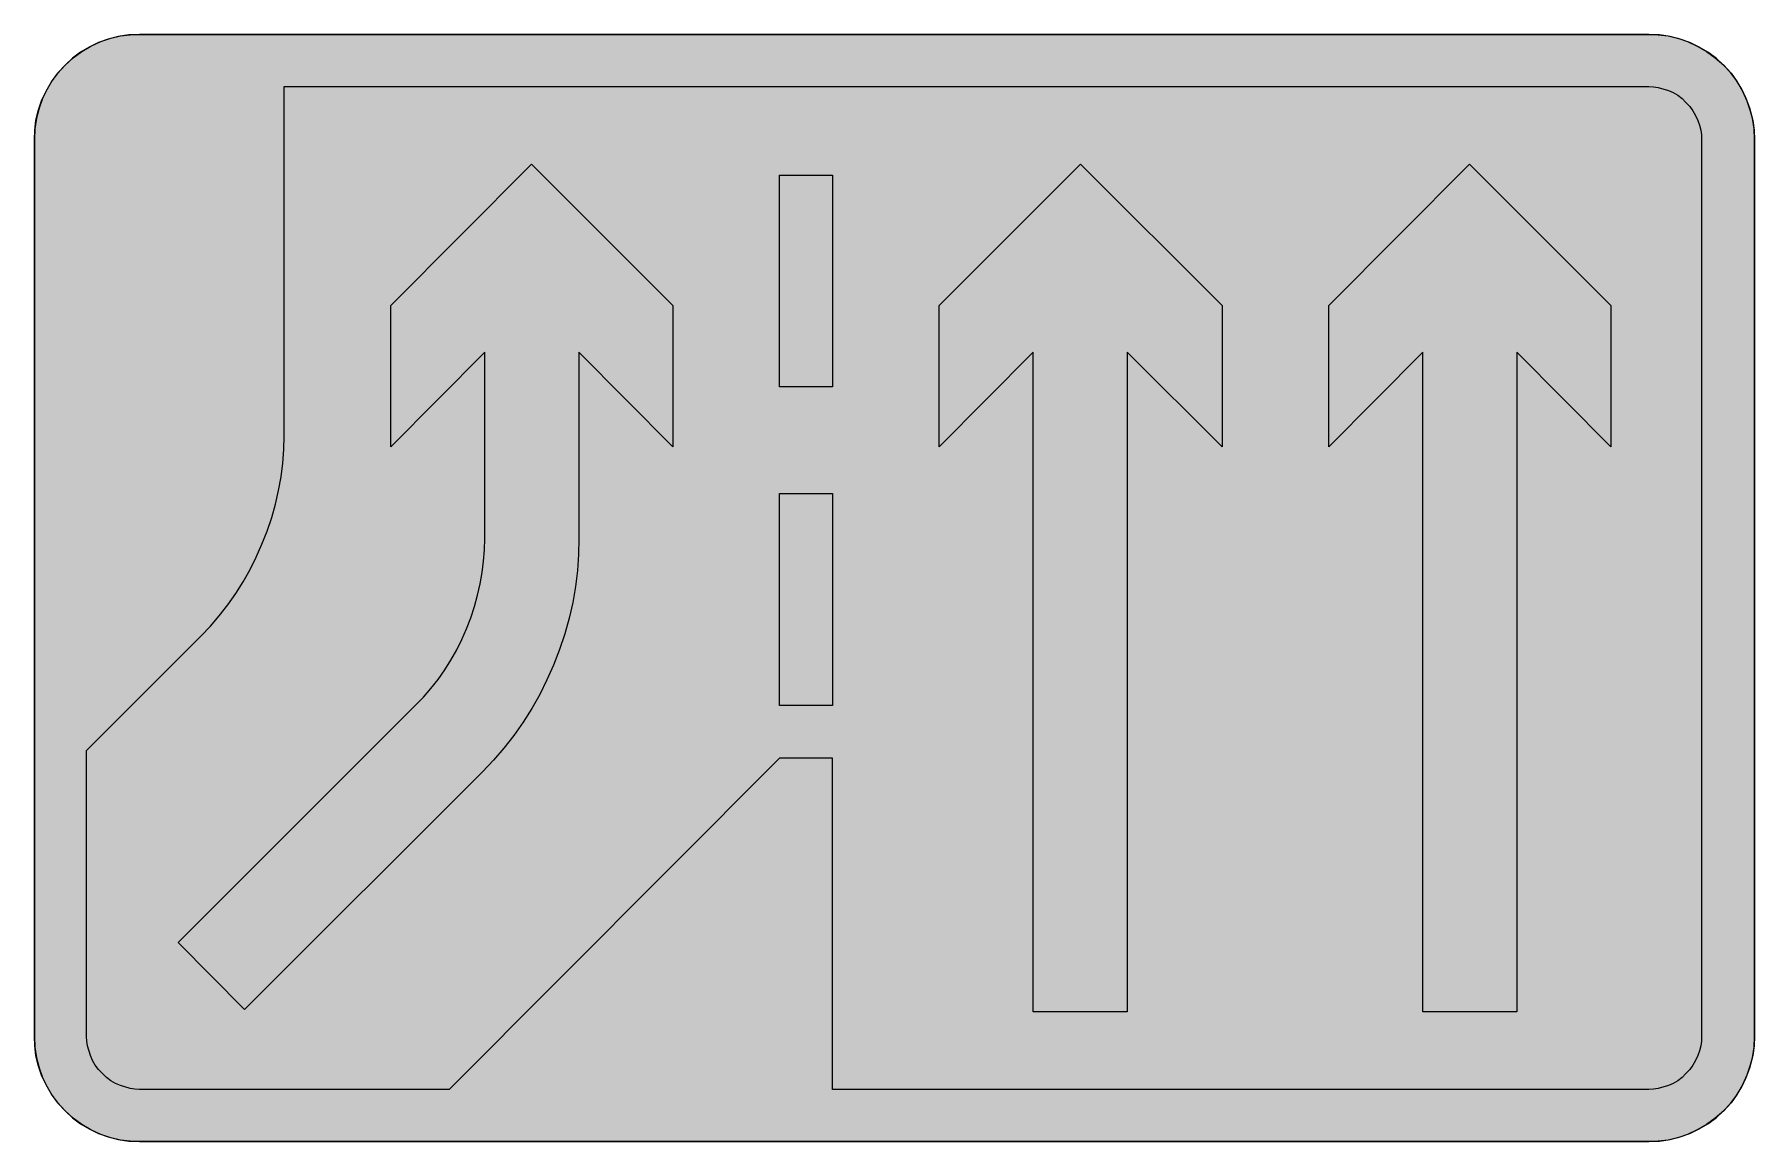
# Model space of a CAD drawing. Header units: metres. Extents: x 89 to 481, y 10 to 262.
import ezdxf

# ---------------------------------------------------------------- set-up
doc = ezdxf.new("R2010")
doc.units = ezdxf.units.M
for name, color, linetype, true_color in [('FILL_LIME_00FF00', 7, 'Continuous', 0x00ff00), ('FILL_WHITE_FFFFFF', 7, 'Continuous', 0xffffff), ('STROKE_LIME_00FF00', 7, 'Continuous', 0x00ff00)]:
    doc.layers.add(name, color=color, linetype=linetype, true_color=true_color)

msp = doc.modelspace()

# ---------------------------------------------------------------- hatches: boundary and pattern name
at = {"layer": 'FILL_LIME_00FF00', "true_color": 0x00ff00}
h = msp.add_hatch(color=7, dxfattribs=at)
h.dxf.hatch_style = 1
h.paths.add_polyline_path([(456.42, 250.2), (457.5, 250.14), (458.6, 249.95), (460.92, 249.3), (461.99, 248.83), (463.04, 248.22), (464.01, 247.48), (464.88, 246.6), (465.76, 245.65), (466.5, 244.67), (467.11, 243.61), (467.58, 242.46), (468.02, 241.38), (468.3, 240.3), (468.44, 239.22), (468.48, 238.14), (468.48, 33.84), (468.44, 32.76), (468.3, 31.68), (468.02, 30.6), (467.58, 29.52), (467.11, 28.37), (466.5, 27.32), (465.76, 26.33), (464.88, 25.38), (464.01, 24.5), (463.04, 23.76), (461.99, 23.15), (460.92, 22.68), (458.6, 22.03), (457.5, 21.84), (456.42, 21.78), (270.48, 21.78), (270.48, 97.2), (258.42, 97.2), (183.18, 21.78), (112.62, 21.78), (111.54, 21.84), (110.46, 22.03), (108.3, 22.68), (107.15, 23.15), (106.1, 23.76), (105.11, 24.5), (104.16, 25.38), (103.28, 26.33), (102.54, 27.32), (101.93, 28.37), (101.46, 29.52), (100.81, 31.68), (100.62, 32.76), (100.56, 33.84), (100.56, 99), (126.66, 125.1), (128.78, 127.33), (130.8, 129.68), (132.72, 132.15), (134.54, 134.73), (136.23, 137.41), (137.8, 140.19), (139.23, 143.05), (140.52, 145.98), (141.72, 148.97), (142.75, 152.01), (143.62, 155.08), (144.32, 158.18), (144.87, 161.29), (145.25, 164.41), (145.48, 167.53), (145.56, 170.64), (145.56, 250.2), (456.42, 250.2)])
at = {"layer": 'FILL_WHITE_FFFFFF', "true_color": 0xffffff}
h = msp.add_hatch(color=7, dxfattribs=at)
h.dxf.hatch_style = 1
h.paths.add_polyline_path([(458.61, 262), (460.83, 261.74), (463.05, 261.24), (465.24, 260.46), (467.47, 259.41), (469.58, 258.17), (471.59, 256.71), (473.52, 255.06), (475.17, 253.24), (476.6, 251.28), (477.8, 249.19), (478.74, 246.96), (479.55, 244.7), (480.11, 242.48), (480.44, 240.3), (480.54, 238.14), (480.54, 33.84), (480.44, 31.68), (480.11, 29.5), (479.55, 27.28), (478.74, 25.02), (477.8, 22.79), (476.6, 20.7), (475.17, 18.74), (473.52, 16.92), (471.59, 15.27), (469.58, 13.82), (467.47, 12.57), (465.24, 11.52), (463.05, 10.74), (460.83, 10.24), (458.61, 9.98), (456.42, 9.9), (112.62, 9.9), (110.46, 9.98), (108.28, 10.24), (106.06, 10.74), (103.8, 11.52), (101.57, 12.57), (99.48, 13.82), (97.52, 15.27), (95.7, 16.92), (94.05, 18.74), (92.6, 20.7), (91.35, 22.79), (90.3, 25.02), (89.52, 27.28), (89.02, 29.5), (88.76, 31.68), (88.68, 33.84), (88.68, 238.14), (88.76, 240.3), (89.02, 242.48), (89.52, 244.7), (90.3, 246.96), (91.35, 249.19), (92.6, 251.28), (94.05, 253.24), (95.7, 255.06), (97.52, 256.71), (99.48, 258.17), (101.57, 259.41), (103.8, 260.46), (106.06, 261.24), (108.28, 261.74), (110.46, 262), (112.62, 262.08), (456.42, 262.08), (458.61, 262)])
h = msp.add_hatch(color=7, dxfattribs=at)
h.dxf.hatch_style = 1
h.paths.add_polyline_path([(136.56, 39.96), (121.44, 55.26), (175.44, 109.26), (177.28, 111.13), (179.01, 113.1), (180.64, 115.16), (182.17, 117.32), (183.58, 119.55), (184.88, 121.87), (186.07, 124.26), (187.14, 126.72), (188.09, 129.23), (188.93, 131.77), (189.64, 134.34), (190.22, 136.91), (190.68, 139.5), (191.01, 142.08), (191.21, 144.67), (191.28, 147.24), (191.28, 189.72), (169.86, 168.12), (169.86, 200.34), (201.9, 232.56), (234.12, 200.34), (234.12, 168.12), (212.7, 189.72), (212.7, 147.24), (212.61, 143.6), (212.36, 139.96), (211.92, 136.32), (211.31, 132.71), (210.5, 129.1), (209.51, 125.52), (208.32, 121.97), (206.94, 118.44), (205.44, 115.04), (203.78, 111.73), (201.96, 108.52), (199.99, 105.41), (197.87, 102.41), (195.63, 99.53), (193.24, 96.77), (190.74, 94.14), (136.56, 39.96)])
h = msp.add_hatch(color=7, dxfattribs=at)
h.dxf.hatch_style = 1
h.paths.add_polyline_path([(359.22, 168.12), (337.62, 189.72), (337.62, 39.42), (316.2, 39.42), (316.2, 189.72), (294.78, 168.12), (294.78, 200.34), (327, 232.56), (359.22, 200.34), (359.22, 168.12)])
h = msp.add_hatch(color=7, dxfattribs=at)
h.dxf.hatch_style = 1
h.paths.add_polyline_path([(447.78, 200.34), (447.78, 168.12), (426.36, 189.72), (426.36, 39.42), (404.94, 39.42), (404.94, 189.72), (383.52, 168.12), (383.52, 200.34), (415.56, 232.56), (447.78, 200.34)])
h = msp.add_hatch(color=7, dxfattribs=at)
h.dxf.hatch_style = 1
h.paths.add_polyline_path([(270.48, 230.04), (270.48, 181.8), (258.42, 181.8), (258.42, 230.04), (270.48, 230.04)])
h = msp.add_hatch(color=7, dxfattribs=at)
h.dxf.hatch_style = 1
h.paths.add_polyline_path([(270.48, 157.5), (270.48, 109.26), (258.42, 109.26), (258.42, 157.5), (270.48, 157.5)])

# ---------------------------------------------------------------- linework, layer by layer
at = {"layer": 'FILL_LIME_00FF00', "lineweight": 0, "true_color": 0x00ff00}
msp.add_lwpolyline([(456.42, 250.2), (457.5, 250.14), (458.6, 249.95), (460.92, 249.3), (461.99, 248.83), (463.04, 248.22), (464.01, 247.48), (464.88, 246.6), (465.76, 245.65), (466.5, 244.67), (467.11, 243.61), (467.58, 242.46), (468.02, 241.38), (468.3, 240.3), (468.44, 239.22), (468.48, 238.14), (468.48, 33.84), (468.44, 32.76), (468.3, 31.68), (468.02, 30.6), (467.58, 29.52), (467.11, 28.37), (466.5, 27.32), (465.76, 26.33), (464.88, 25.38), (464.01, 24.5), (463.04, 23.76), (461.99, 23.15), (460.92, 22.68), (458.6, 22.03), (457.5, 21.84), (456.42, 21.78), (270.48, 21.78), (270.48, 97.2), (258.42, 97.2), (183.18, 21.78), (112.62, 21.78), (111.54, 21.84), (110.46, 22.03), (108.3, 22.68), (107.15, 23.15), (106.1, 23.76), (105.11, 24.5), (104.16, 25.38), (103.28, 26.33), (102.54, 27.32), (101.93, 28.37), (101.46, 29.52), (100.81, 31.68), (100.62, 32.76), (100.56, 33.84), (100.56, 99), (126.66, 125.1), (128.78, 127.33), (130.8, 129.68), (132.72, 132.15), (134.54, 134.73), (136.23, 137.41), (137.8, 140.19), (139.23, 143.05), (140.52, 145.98), (141.72, 148.97), (142.75, 152.01), (143.62, 155.08), (144.32, 158.18), (144.87, 161.29), (145.25, 164.41), (145.48, 167.53), (145.56, 170.64), (145.56, 250.2)], close=True, dxfattribs=at)
at = {"layer": 'FILL_WHITE_FFFFFF', "lineweight": 0, "true_color": 0xffffff}
for points in [[(458.61, 262), (460.83, 261.74), (463.05, 261.24), (465.24, 260.46), (467.47, 259.41), (469.58, 258.17), (471.59, 256.71), (473.52, 255.06), (475.17, 253.24), (476.6, 251.28), (477.8, 249.19), (478.74, 246.96), (479.55, 244.7), (480.11, 242.48), (480.44, 240.3), (480.54, 238.14), (480.54, 33.84), (480.44, 31.68), (480.11, 29.5), (479.55, 27.28), (478.74, 25.02), (477.8, 22.79), (476.6, 20.7), (475.17, 18.74), (473.52, 16.92), (471.59, 15.27), (469.58, 13.82), (467.47, 12.57), (465.24, 11.52), (463.05, 10.74), (460.83, 10.24), (458.61, 9.98), (456.42, 9.9), (112.62, 9.9), (110.46, 9.98), (108.28, 10.24), (106.06, 10.74), (103.8, 11.52), (101.57, 12.57), (99.48, 13.82), (97.52, 15.27), (95.7, 16.92), (94.05, 18.74), (92.6, 20.7), (91.35, 22.79), (90.3, 25.02), (89.52, 27.28), (89.02, 29.5), (88.76, 31.68), (88.68, 33.84), (88.68, 238.14), (88.76, 240.3), (89.02, 242.48), (89.52, 244.7), (90.3, 246.96), (91.35, 249.19), (92.6, 251.28), (94.05, 253.24), (95.7, 255.06), (97.52, 256.71), (99.48, 258.17), (101.57, 259.41), (103.8, 260.46), (106.06, 261.24), (108.28, 261.74), (110.46, 262), (112.62, 262.08), (456.42, 262.08)], [(270.48, 230.04), (270.48, 181.8), (258.42, 181.8), (258.42, 230.04)], [(270.48, 157.5), (270.48, 109.26), (258.42, 109.26), (258.42, 157.5)]]:
    msp.add_lwpolyline(points, close=True, dxfattribs=at)
at = {"layer": 'FILL_WHITE_FFFFFF', "lineweight": 0, "true_color": 0x00ff00}
for points in [[(136.56, 39.96), (121.44, 55.26), (175.44, 109.26), (177.28, 111.13), (179.01, 113.1), (180.64, 115.16), (182.17, 117.32), (183.58, 119.55), (184.88, 121.87), (186.07, 124.26), (187.14, 126.72), (188.09, 129.23), (188.93, 131.77), (189.64, 134.34), (190.22, 136.91), (190.68, 139.5), (191.01, 142.08), (191.21, 144.67), (191.28, 147.24), (191.28, 189.72), (169.86, 168.12), (169.86, 200.34), (201.9, 232.56), (234.12, 200.34), (234.12, 168.12), (212.7, 189.72), (212.7, 147.24), (212.61, 143.6), (212.36, 139.96), (211.92, 136.32), (211.31, 132.71), (210.5, 129.1), (209.51, 125.52), (208.32, 121.97), (206.94, 118.44), (205.44, 115.04), (203.78, 111.73), (201.96, 108.52), (199.99, 105.41), (197.87, 102.41), (195.63, 99.53), (193.24, 96.77), (190.74, 94.14)], [(359.22, 168.12), (337.62, 189.72), (337.62, 39.42), (316.2, 39.42), (316.2, 189.72), (294.78, 168.12), (294.78, 200.34), (327, 232.56), (359.22, 200.34)], [(447.78, 200.34), (447.78, 168.12), (426.36, 189.72), (426.36, 39.42), (404.94, 39.42), (404.94, 189.72), (383.52, 168.12), (383.52, 200.34), (415.56, 232.56)]]:
    msp.add_lwpolyline(points, close=True, dxfattribs=at)
at = {"layer": 'STROKE_LIME_00FF00', "lineweight": 0, "true_color": 0x00ff00}
for points in [[(112.62, 262.08), (110.16, 261.96), (107.77, 261.6), (105.46, 261.01), (103.26, 260.21), (101.17, 259.21), (99.19, 258.02), (97.35, 256.65), (95.65, 255.11), (94.11, 253.41), (92.74, 251.57), (91.55, 249.59), (90.55, 247.5), (89.75, 245.3), (89.16, 242.99), (88.8, 240.6), (88.68, 238.14)], [(456.42, 262.08), (112.62, 262.08)], [(480.54, 238.14), (480.42, 240.6), (480.05, 242.99), (479.46, 245.3), (478.64, 247.5), (477.63, 249.59), (476.42, 251.57), (475.03, 253.41), (473.48, 255.1), (471.76, 256.64), (469.91, 258.02), (467.92, 259.21), (465.81, 260.21), (463.59, 261.01), (461.28, 261.6), (458.89, 261.96), (456.42, 262.08)], [(88.68, 238.14), (88.68, 33.84)], [(480.54, 33.84), (480.54, 238.14)], [(88.68, 33.84), (88.8, 31.38), (89.16, 28.99), (89.75, 26.68), (90.55, 24.48), (91.55, 22.39), (92.74, 20.41), (94.11, 18.57), (95.65, 16.88), (97.35, 15.33), (99.19, 13.96), (101.17, 12.77), (103.26, 11.77), (105.46, 10.97), (107.77, 10.38), (110.16, 10.02), (112.62, 9.9)], [(456.42, 9.9), (458.89, 10.02), (461.28, 10.38), (463.59, 10.97), (465.81, 11.77), (467.92, 12.77), (469.91, 13.96), (471.76, 15.33), (473.48, 16.88), (475.03, 18.57), (476.42, 20.41), (477.63, 22.39), (478.64, 24.48), (479.46, 26.68), (480.05, 28.99), (480.42, 31.38), (480.54, 33.84)], [(112.62, 9.9), (456.42, 9.9)]]:
    msp.add_lwpolyline(points, dxfattribs=at)

doc.saveas('drawing.dxf')
